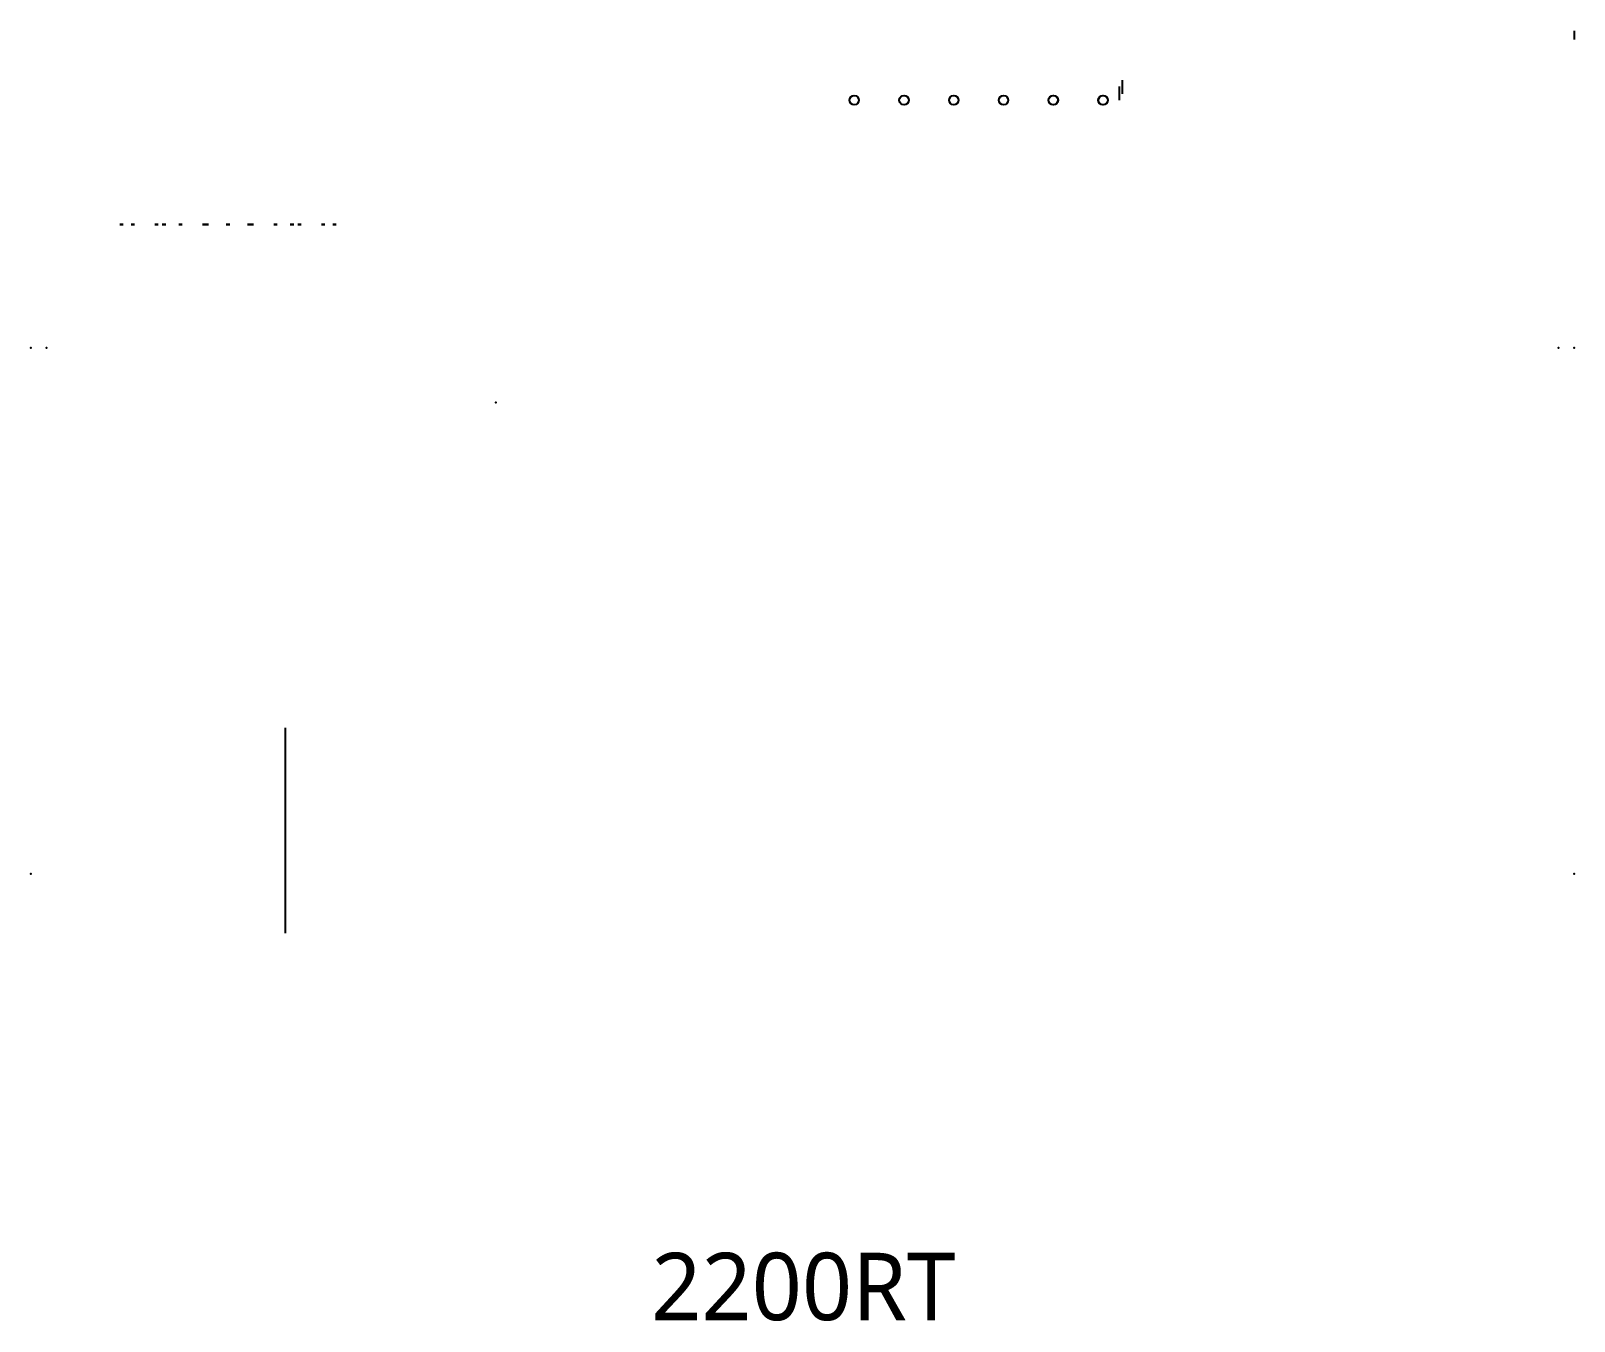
# Model space of a CAD drawing. Header units: millimetres. Extents: x -69706 to 52883, y -6882 to 68885.
# Drawn here: x 4209 to 8787, y 56079 to 59907 of the extents above; entities that cross this region are included whole.
import ezdxf
from ezdxf.enums import TextEntityAlignment as Align

# ---------------------------------------------------------------- set-up
doc = ezdxf.new("R2010")
doc.units = ezdxf.units.MM
for name, color, linetype in [('188K-SM-03-F10-MECH-EQ-Y2257103$0$Micron CUP L10 HVAC EQU$0$M-HVAC HR CHILLER', 1, 'Continuous'), ('188K-SM-03-F10-MECH-EQ-Y2257103$0$Micron CUP L10 HVAC EQU$0$TRANE-UNIT', 43, 'Continuous'), ('B2F-H-EQ-P-T20001$0$H-EQ-TXT-機房', 7, 'Continuous')]:
    doc.layers.add(name, color=color, linetype=linetype)
doc.styles.add('B2F-H-EQ-P-T20001$0$LK-TXT', font='Microsoft JhengHei.ttf')

# ---------------------------------------------------------------- blocks, each defined once
blk = doc.blocks.new('188K-SM-03-F10-MECH-EQ-Y2257103$0$Micron CUP L10 HVAC EQU$0$Trane-Unit')
at = {"layer": '188K-SM-03-F10-MECH-EQ-Y2257103$0$Micron CUP L10 HVAC EQU$0$TRANE-UNIT', "color": 0}
for p, q in [((150.52, 81.4, 111.1), (150.52, 105.4, 111.1)), ((52.77, 5.77, 67.48), (52.77, 7.37, 67.48)), ((53.13, 6.5, 67.76), (53.13, 8.09, 67.76)), ((0, 0), (0, 1))]:
    blk.add_line(p, q, dxfattribs=at)
for centre in [(55.02, 8.09, 103.74), (60.83, 8.09, 103.74), (66.64, 8.09, 103.74), (72.45, 8.09, 103.74), (78.26, 8.09, 103.74), (84.07, 8.09, 103.74)]:
    blk.add_circle(centre, 0.551, dxfattribs=at)
at = {"layer": '188K-SM-03-F10-MECH-EQ-Y2257103$0$Micron CUP L10 HVAC EQU$0$TRANE-UNIT', "color": 0, "extrusion": (0, -1, -1e-16)}
for centre, start, end in [((144.76, 105.3, -22.62), 180, 0), ((144.76, 105.3, -22.62), 0, 180), ((144.76, 112, -22.62), 180, 0), ((144.76, 112, -22.62), 0, 180), ((144.76, 118.7, -22.62), 180, 0), ((144.76, 118.7, -22.62), 0, 180), ((146.09, 106.62, -22.62), 180, 0), ((146.09, 106.62, -22.62), 0, 180), ((146.09, 109.31, -22.62), 180, 0), ((146.09, 109.31, -22.62), 0, 180), ((146.09, 112, -22.62), 180, 0), ((146.09, 112, -22.62), 0, 180), ((146.09, 114.69, -22.62), 180, 0), ((146.09, 114.69, -22.62), 0, 180), ((146.09, 117.38, -22.62), 180, 0), ((146.09, 117.38, -22.62), 0, 180), ((148.87, 106.62, -22.62), 180, 0), ((148.87, 106.62, -22.62), 0, 180), ((148.87, 117.38, -22.62), 180, 0), ((148.87, 117.38, -22.62), 0, 180), ((149.74, 105.3, -22.62), 180, 0), ((149.74, 105.3, -22.62), 0, 180), ((149.74, 118.7, -22.62), 180, 0), ((149.74, 118.7, -22.62), 0, 180), ((151.65, 106.62, -22.62), 180, 0), ((151.65, 106.62, -22.62), 0, 180), ((151.65, 117.38, -22.62), 180, 0), ((151.65, 117.38, -22.62), 0, 180), ((154.43, 106.62, -22.62), 180, 0), ((154.43, 106.62, -22.62), 0, 180), ((154.43, 117.38, -22.62), 180, 0), ((154.43, 117.38, -22.62), 0, 180), ((154.72, 105.3, -22.62), 180, 0), ((154.72, 105.3, -22.62), 0, 180), ((154.72, 118.7, -22.62), 180, 0), ((154.72, 118.7, -22.62), 0, 180), ((157.21, 106.62, -22.62), 180, 0), ((157.21, 106.62, -22.62), 0, 180), ((157.21, 117.38, -22.62), 180, 0), ((157.21, 117.38, -22.62), 0, 180), ((159.7, 105.3, -22.62), 180, 0), ((159.7, 105.3, -22.62), 0, 180), ((159.7, 118.7, -22.62), 180, 0), ((159.7, 118.7, -22.62), 0, 180), ((159.99, 106.62, -22.62), 180, 0), ((159.99, 106.62, -22.62), 0, 180), ((159.99, 117.38, -22.62), 180, 0), ((159.99, 117.38, -22.62), 0, 180), ((162.77, 106.62, -22.62), 180, 0), ((162.77, 106.62, -22.62), 0, 180), ((162.77, 117.38, -22.62), 180, 0), ((162.77, 117.38, -22.62), 0, 180), ((164.68, 105.3, -22.62), 180, 0), ((164.68, 105.3, -22.62), 0, 180), ((164.68, 118.7, -22.62), 180, 0), ((164.68, 118.7, -22.62), 0, 180), ((165.55, 106.62, -22.62), 180, 0), ((165.55, 106.62, -22.62), 0, 180), ((165.55, 117.38, -22.62), 180, 0), ((165.55, 117.38, -22.62), 0, 180), ((168.33, 106.62, -22.62), 180, 0), ((168.33, 106.62, -22.62), 0, 180), ((168.33, 109.31, -22.62), 180, 0), ((168.33, 109.31, -22.62), 0, 180), ((168.33, 112, -22.62), 180, 0), ((168.33, 112, -22.62), 0, 180), ((168.33, 114.69, -22.62), 180, 0), ((168.33, 114.69, -22.62), 0, 180), ((168.33, 117.38, -22.62), 180, 0), ((168.33, 117.38, -22.62), 0, 180), ((169.66, 105.3, -22.62), 180, 0), ((169.66, 105.3, -22.62), 0, 180), ((169.66, 112, -22.62), 180, 0), ((169.66, 112, -22.62), 0, 180), ((169.66, 118.7, -22.62), 180, 0), ((169.66, 118.7, -22.62), 0, 180)]:
    blk.add_arc(centre, 0.201, start, end, dxfattribs=at)
at = {"layer": '188K-SM-03-F10-MECH-EQ-Y2257103$0$Micron CUP L10 HVAC EQU$0$TRANE-UNIT', "color": 0, "extrusion": (-1, 0, 0)}
for p in [(0, 98.44, 79.5), (125.93, 43.42, 112)]:
    blk.add_point(p, dxfattribs=at)
at = {"layer": '188K-SM-03-F10-MECH-EQ-Y2257103$0$Micron CUP L10 HVAC EQU$0$TRANE-UNIT', "color": 0, "extrusion": (1, 0, 0)}
blk.add_point((180.24, 98.44, 79.5), dxfattribs=at)
at = {"layer": '188K-SM-03-F10-MECH-EQ-Y2257103$0$Micron CUP L10 HVAC EQU$0$TRANE-UNIT', "color": 0, "extrusion": (-1, -1e-16, 0)}
blk.add_point((0, 37.01, 19.84), dxfattribs=at)
at = {"layer": '188K-SM-03-F10-MECH-EQ-Y2257103$0$Micron CUP L10 HVAC EQU$0$TRANE-UNIT', "color": 0, "extrusion": (1, 1e-16, 0)}
blk.add_point((1.81, 37.01, 38.74), dxfattribs=at)
at = {"layer": '188K-SM-03-F10-MECH-EQ-Y2257103$0$Micron CUP L10 HVAC EQU$0$TRANE-UNIT', "color": 0, "extrusion": (-1, 1e-16, 0)}
blk.add_point((178.42, 37.01, 38.74), dxfattribs=at)
at = {"layer": '188K-SM-03-F10-MECH-EQ-Y2257103$0$Micron CUP L10 HVAC EQU$0$TRANE-UNIT', "color": 0, "extrusion": (1, -1e-16, 0)}
blk.add_point((180.24, 37.01, 19.84), dxfattribs=at)
blk = doc.blocks.new('188K-SM-03-F10-MECH-EQ-Y2257103$0$Micron CUP L10 HVAC EQU$0$A$C064865ad')
for p, q in [((-50.28, -17.04, 43.85), (-50.28, 6.96, 43.85)), ((-148.03, -92.67, 0.23), (-148.03, -91.07, 0.23)), ((-147.68, -91.94, 0.5), (-147.68, -90.34, 0.5)), ((-200.8, -98.44, -67.25), (-200.8, -97.44, -67.25))]:
    blk.add_line(p, q)
for centre in [(-145.79, -90.34, 36.49), (-139.98, -90.34, 36.49), (-134.17, -90.34, 36.49), (-128.35, -90.34, 36.49), (-122.54, -90.34, 36.49), (-116.73, -90.34, 36.49)]:
    blk.add_circle(centre, 0.551)
at = {"extrusion": (0, -1, -1e-16)}
for centre, start, end in [((-56.04, 38.05, 75.82), 180, 0), ((-56.04, 38.05, 75.82), 0, 180), ((-56.04, 44.75, 75.82), 180, 0), ((-56.04, 44.75, 75.82), 0, 180), ((-56.04, 51.45, 75.82), 180, 0), ((-56.04, 51.45, 75.82), 0, 180), ((-54.71, 39.37, 75.82), 180, 0), ((-54.71, 39.37, 75.82), 0, 180), ((-54.71, 42.06, 75.82), 180, 0), ((-54.71, 42.06, 75.82), 0, 180), ((-54.71, 44.75, 75.82), 180, 0), ((-54.71, 44.75, 75.82), 0, 180), ((-54.71, 47.44, 75.82), 180, 0), ((-54.71, 47.44, 75.82), 0, 180), ((-54.71, 50.13, 75.82), 180, 0), ((-54.71, 50.13, 75.82), 0, 180), ((-51.93, 39.37, 75.82), 180, 0), ((-51.93, 39.37, 75.82), 0, 180), ((-51.93, 50.13, 75.82), 180, 0), ((-51.93, 50.13, 75.82), 0, 180), ((-51.06, 38.05, 75.82), 180, 0), ((-51.06, 38.05, 75.82), 0, 180), ((-51.06, 51.45, 75.82), 180, 0), ((-51.06, 51.45, 75.82), 0, 180), ((-49.15, 39.37, 75.82), 180, 0), ((-49.15, 39.37, 75.82), 0, 180), ((-49.15, 50.13, 75.82), 180, 0), ((-49.15, 50.13, 75.82), 0, 180), ((-46.37, 39.37, 75.82), 180, 0), ((-46.37, 39.37, 75.82), 0, 180), ((-46.37, 50.13, 75.82), 180, 0), ((-46.37, 50.13, 75.82), 0, 180), ((-46.08, 38.05, 75.82), 180, 0), ((-46.08, 38.05, 75.82), 0, 180), ((-46.08, 51.45, 75.82), 180, 0), ((-46.08, 51.45, 75.82), 0, 180), ((-43.59, 39.37, 75.82), 180, 0), ((-43.59, 39.37, 75.82), 0, 180), ((-43.59, 50.13, 75.82), 180, 0), ((-43.59, 50.13, 75.82), 0, 180), ((-41.1, 38.05, 75.82), 180, 0), ((-41.1, 38.05, 75.82), 0, 180), ((-41.1, 51.45, 75.82), 180, 0), ((-41.1, 51.45, 75.82), 0, 180), ((-40.81, 39.37, 75.82), 180, 0), ((-40.81, 39.37, 75.82), 0, 180), ((-40.81, 50.13, 75.82), 180, 0), ((-40.81, 50.13, 75.82), 0, 180), ((-38.03, 39.37, 75.82), 180, 0), ((-38.03, 39.37, 75.82), 0, 180), ((-38.03, 50.13, 75.82), 180, 0), ((-38.03, 50.13, 75.82), 0, 180), ((-36.12, 38.05, 75.82), 180, 0), ((-36.12, 38.05, 75.82), 0, 180), ((-36.12, 51.45, 75.82), 180, 0), ((-36.12, 51.45, 75.82), 0, 180), ((-35.25, 39.37, 75.82), 180, 0), ((-35.25, 39.37, 75.82), 0, 180), ((-35.25, 50.13, 75.82), 180, 0), ((-35.25, 50.13, 75.82), 0, 180), ((-32.47, 39.37, 75.82), 180, 0), ((-32.47, 39.37, 75.82), 0, 180), ((-32.47, 42.06, 75.82), 180, 0), ((-32.47, 42.06, 75.82), 0, 180), ((-32.47, 44.75, 75.82), 180, 0), ((-32.47, 44.75, 75.82), 0, 180), ((-32.47, 47.44, 75.82), 180, 0), ((-32.47, 47.44, 75.82), 0, 180), ((-32.47, 50.13, 75.82), 180, 0), ((-32.47, 50.13, 75.82), 0, 180), ((-31.14, 38.05, 75.82), 180, 0), ((-31.14, 38.05, 75.82), 0, 180), ((-31.14, 44.75, 75.82), 180, 0), ((-31.14, 44.75, 75.82), 0, 180), ((-31.14, 51.45, 75.82), 180, 0), ((-31.14, 51.45, 75.82), 0, 180)]:
    blk.add_arc(centre, 0.201, start, end, dxfattribs=at)
at = {"extrusion": (-1, 0, 0)}
for p in [(-200.8, 0, 12.25), (-74.87, -55.02, 44.75)]:
    blk.add_point(p, dxfattribs=at)
at = {"extrusion": (1, 0, 0)}
blk.add_point((-20.57, 0, 12.25), dxfattribs=at)
at = {"extrusion": (-1, -1e-16, 0)}
blk.add_point((-200.8, -61.43, -47.41), dxfattribs=at)
at = {"extrusion": (1, 1e-16, 0)}
blk.add_point((-198.99, -61.43, -28.51), dxfattribs=at)
at = {"extrusion": (-1, 1e-16, 0)}
blk.add_point((-22.38, -61.43, -28.51), dxfattribs=at)
at = {"extrusion": (1, -1e-16, 0)}
blk.add_point((-20.57, -61.43, -47.41), dxfattribs=at)
blk.add_blockref('188K-SM-03-F10-MECH-EQ-Y2257103$0$Micron CUP L10 HVAC EQU$0$Trane-Unit', (-200.8, -98.44, -67.25))

msp = doc.modelspace()

# ---------------------------------------------------------------- block references
at = {"layer": '188K-SM-03-F10-MECH-EQ-Y2257103$0$Micron CUP L10 HVAC EQU$0$M-HVAC HR CHILLER', "xscale": 25.4, "yscale": 25.4, "zscale": 25.4, "rotation": 180}
msp.add_blockref('188K-SM-03-F10-MECH-EQ-Y2257103$0$Micron CUP L10 HVAC EQU$0$A$C064865ad', (3687.009, 57406.55, -926.751), dxfattribs=at)

# ---------------------------------------------------------------- texts
at = {"layer": 'B2F-H-EQ-P-T20001$0$H-EQ-TXT-機房', "style": 'B2F-H-EQ-P-T20001$0$LK-TXT'}
msp.add_text('2200RT', height=200, dxfattribs=at).set_placement((6501.181, 56182.105, 236515.385), align=Align.MIDDLE)

doc.saveas('drawing.dxf')
